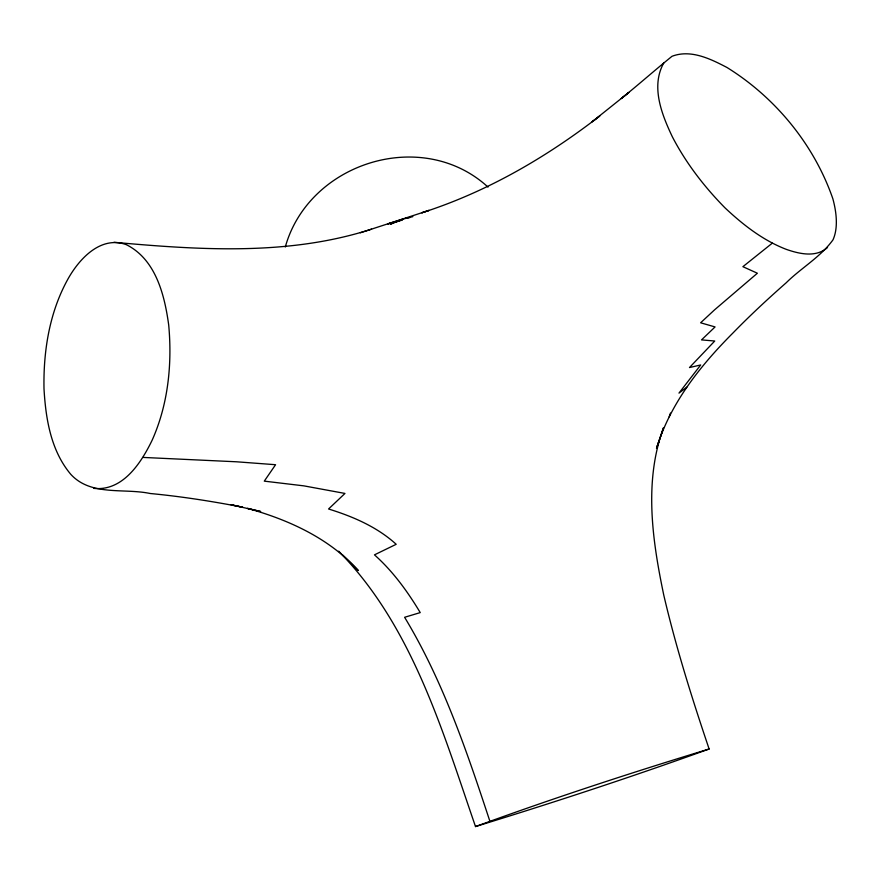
<?xml version="1.0" encoding="UTF-8"?>
<svg xmlns="http://www.w3.org/2000/svg" width="880" height="880" viewBox="0 0 880 880"><rect width="100%" height="100%" fill="white"/><g stroke="black" fill="none" stroke-linecap="round" stroke-linejoin="round"><path stroke-width="1.32" d="M360.305 232.793L429.099 210.375L421.795 212.795C486.662 192.049 546.139 157.498 599.797 115.962L592.108 121.814L628.925 92.378L621.225 98.593C638.385 84.766 654.885 70.147 672.012 56.287C690.723 49.126 710.49 58.872 726.979 67.485C775.489 97.548 814.165 144.738 832.854 198.759A129.833 55.539 49.7 0 1 832.964 239.877C820.534 257.07 801.174 267.916 786.17 282.799C767.91 298.848 750.112 315.381 733.15 332.794C700.337 365.629 670.285 403.348 656.535 448.36L663.509 427.79C643.698 481.613 652.377 540.496 663.784 595.177C675.961 647.273 691.999 698.335 709.126 749.001C631.983 776.853 553.905 802.439 475.508 826.562C442.189 729.982 412.137 626.01 338.69 551.177M285.285 247.016C308.902 162.305 422.422 126.929 488.004 187.077M669.174 416.812L670.45 413.083M656.535 448.36L659.252 440.451M663.839 62.832C650.54 86.383 661.771 114.521 672.375 136.84C686.015 163.13 704.264 186.758 724.988 207.845C743.061 224.829 763.07 240.449 786.423 249.414C799.546 253.957 816.024 257.774 827.53 247.5M475.508 826.562C552.354 798.567 630.707 772.849 709.126 749.001M93.621 488.345C122.705 491.568 141.097 463.001 152.152 440.187C168.212 404.25 172.271 364.001 168.707 325.072C164.593 294.998 155.837 259.413 126.291 244.651C100.925 235.444 79.475 258.566 68.189 278.608C49.5 312.004 43.274 350.867 44 388.751C45.727 418.77 50.842 450.681 70.84 474.397C91.168 496.43 123.728 487.905 150.205 493.504C181.258 496.452 212.058 501.292 242.671 507.21L230.978 504.702L260.656 511.522L247.511 508.365C288.673 519.805 329.241 538.219 358.281 570.515L342.738 555.093M772.299 243.166L742.885 266.684L757.372 273.229L714.549 309.859L700.623 322.795L715.066 326.931L701.525 339.889L714.747 341.022L689.491 367.543L700.689 364.969L678.975 393.107L686.851 387.134M395.12 222.42L403.799 219.01M403.898 218.856L387.827 223.905L402.193 220.143M371.547 229.163C288.354 255.992 199.683 249.942 113.971 242.286M412.83 216.645L405.031 218.526L410.245 217.404M142.912 457.413L236.566 461.791L275.572 464.717L264.286 481.14L303.853 485.859L344.971 493.438L328.559 508.992C352.968 516.538 377.102 526.911 396.198 544.291L374.473 554.851C392.931 571.296 407.583 591.492 420.233 612.601L404.613 617.287C442.849 680.537 466.763 751.113 489.786 820.963M401.643 219.505L390.423 224.191L401.643 219.505"/></g></svg>
